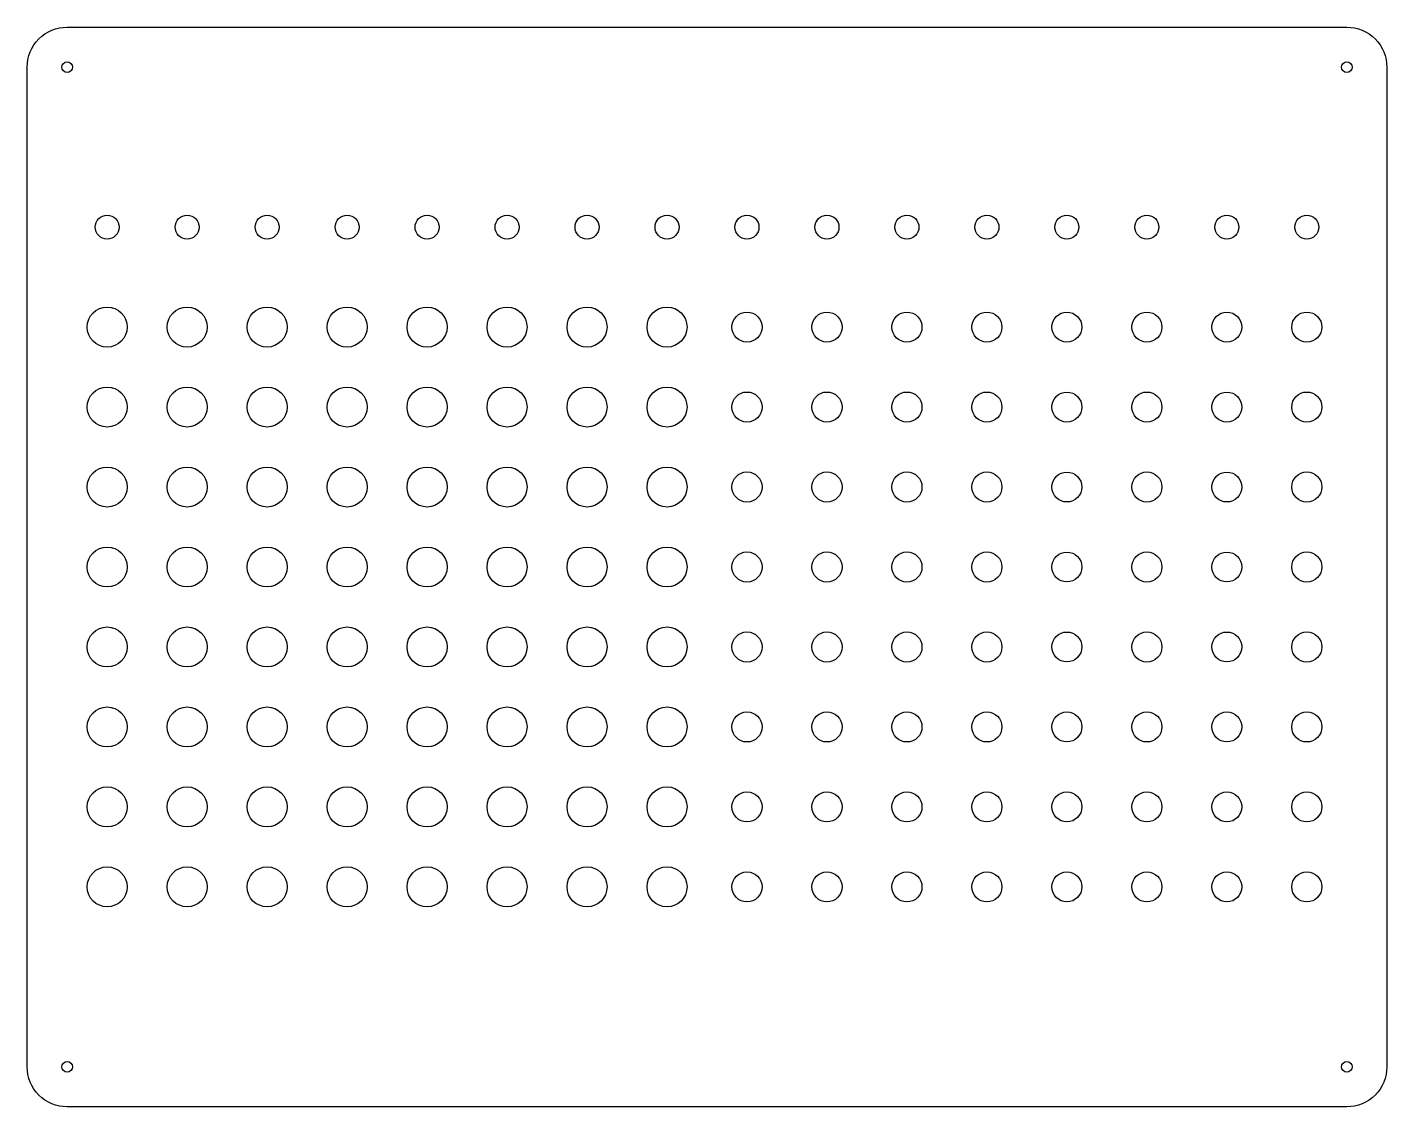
# Model space of a CAD drawing. Header units: inches. Extents: x -16 to 1, y -9.8 to 3.8.
import ezdxf

# ---------------------------------------------------------------- set-up
doc = ezdxf.new("R2010")
doc.units = ezdxf.units.IN
doc.layers.get('0').update_dxf_attribs({"linetype": 'CONTINUOUS'})

msp = doc.modelspace()

# ---------------------------------------------------------------- linework, layer by layer
msp.add_lwpolyline([(0.5, 3.75, -0.414214), (1, 3.25), (1, -9.25, -0.414214), (0.5, -9.75), (-15.5, -9.75, -0.414214), (-16, -9.25), (-16, 3.25, -0.414214), (-15.5, 3.75)], format="xyb", close=True)
for centre, radius in [((-15.5, 3.25), 0.0669), ((0.5, 3.25), 0.0669), ((-15, 1.25), 0.15), ((-14, 1.25), 0.15), ((-13, 1.25), 0.15), ((-12, 1.25), 0.15), ((-11, 1.25), 0.15), ((-10, 1.25), 0.15), ((-9, 1.25), 0.15), ((-8, 1.25), 0.15), ((-7, 1.25), 0.15), ((-6, 1.25), 0.15), ((-5, 1.25), 0.15), ((-4, 1.25), 0.15), ((-3, 1.25), 0.15), ((-2, 1.25), 0.15), ((-1, 1.25), 0.15), ((0, 1.25), 0.15), ((-15, 0), 0.25), ((-14, 0), 0.25), ((-13, 0), 0.25), ((-12, 0), 0.25), ((-11, 0), 0.25), ((-10, 0), 0.25), ((-9, 0), 0.25), ((-8, 0), 0.25), ((-7, 0), 0.188), ((-6, 0), 0.188), ((-5, 0), 0.188), ((-4, 0), 0.188), ((-3, 0), 0.187), ((-2, 0), 0.188), ((-1, 0), 0.187), ((0, 0), 0.188), ((-15, -1), 0.25), ((-14, -1), 0.25), ((-13, -1), 0.25), ((-12, -1), 0.25), ((-11, -1), 0.25), ((-10, -1), 0.25), ((-9, -1), 0.25), ((-8, -1), 0.25), ((-7, -1), 0.188), ((-6, -1), 0.188), ((-5, -1), 0.188), ((-4, -1), 0.188), ((-3, -1), 0.187), ((-2, -1), 0.188), ((-1, -1), 0.187), ((0, -1), 0.188), ((-15, -2), 0.25), ((-14, -2), 0.25), ((-13, -2), 0.25), ((-12, -2), 0.25), ((-11, -2), 0.25), ((-10, -2), 0.25), ((-9, -2), 0.25), ((-8, -2), 0.25), ((-7, -2), 0.188), ((-6, -2), 0.188), ((-5, -2), 0.188), ((-4, -2), 0.188), ((-3, -2), 0.187), ((-2, -2), 0.188), ((-1, -2), 0.187), ((0, -2), 0.188), ((-15, -3), 0.25), ((-14, -3), 0.25), ((-13, -3), 0.25), ((-12, -3), 0.25), ((-11, -3), 0.25), ((-10, -3), 0.25), ((-9, -3), 0.25), ((-8, -3), 0.25), ((-7, -3), 0.188), ((-6, -3), 0.188), ((-5, -3), 0.188), ((-4, -3), 0.188), ((-3, -3), 0.187), ((-2, -3), 0.188), ((-1, -3), 0.187), ((0, -3), 0.188), ((-15, -4), 0.25), ((-14, -4), 0.25), ((-13, -4), 0.25), ((-12, -4), 0.25), ((-11, -4), 0.25), ((-10, -4), 0.25), ((-9, -4), 0.25), ((-8, -4), 0.25), ((-7, -4), 0.188), ((-6, -4), 0.188), ((-5, -4), 0.188), ((-4, -4), 0.188), ((-3, -4), 0.187), ((-2, -4), 0.188), ((-1, -4), 0.187), ((0, -4), 0.188), ((-15, -5), 0.25), ((-14, -5), 0.25), ((-13, -5), 0.25), ((-12, -5), 0.25), ((-11, -5), 0.25), ((-10, -5), 0.25), ((-9, -5), 0.25), ((-8, -5), 0.25), ((-7, -5), 0.188), ((-6, -5), 0.188), ((-5, -5), 0.188), ((-4, -5), 0.188), ((-3, -5), 0.187), ((-2, -5), 0.188), ((-1, -5), 0.187), ((0, -5), 0.188), ((-15, -6), 0.25), ((-14, -6), 0.25), ((-13, -6), 0.25), ((-12, -6), 0.25), ((-11, -6), 0.25), ((-10, -6), 0.25), ((-9, -6), 0.25), ((-8, -6), 0.25), ((-7, -6), 0.188), ((-6, -6), 0.188), ((-5, -6), 0.188), ((-4, -6), 0.188), ((-3, -6), 0.187), ((-2, -6), 0.188), ((-1, -6), 0.187), ((0, -6), 0.188), ((-15, -7), 0.25), ((-14, -7), 0.25), ((-13, -7), 0.25), ((-12, -7), 0.25), ((-11, -7), 0.25), ((-10, -7), 0.25), ((-9, -7), 0.25), ((-8, -7), 0.25), ((-7, -7), 0.188), ((-6, -7), 0.188), ((-5, -7), 0.188), ((-4, -7), 0.188), ((-3, -7), 0.187), ((-2, -7), 0.188), ((-1, -7), 0.187), ((0, -7), 0.188), ((-15.5, -9.25), 0.0669), ((0.5, -9.25), 0.0669)]:
    msp.add_circle(centre, radius)

doc.saveas('drawing.dxf')
